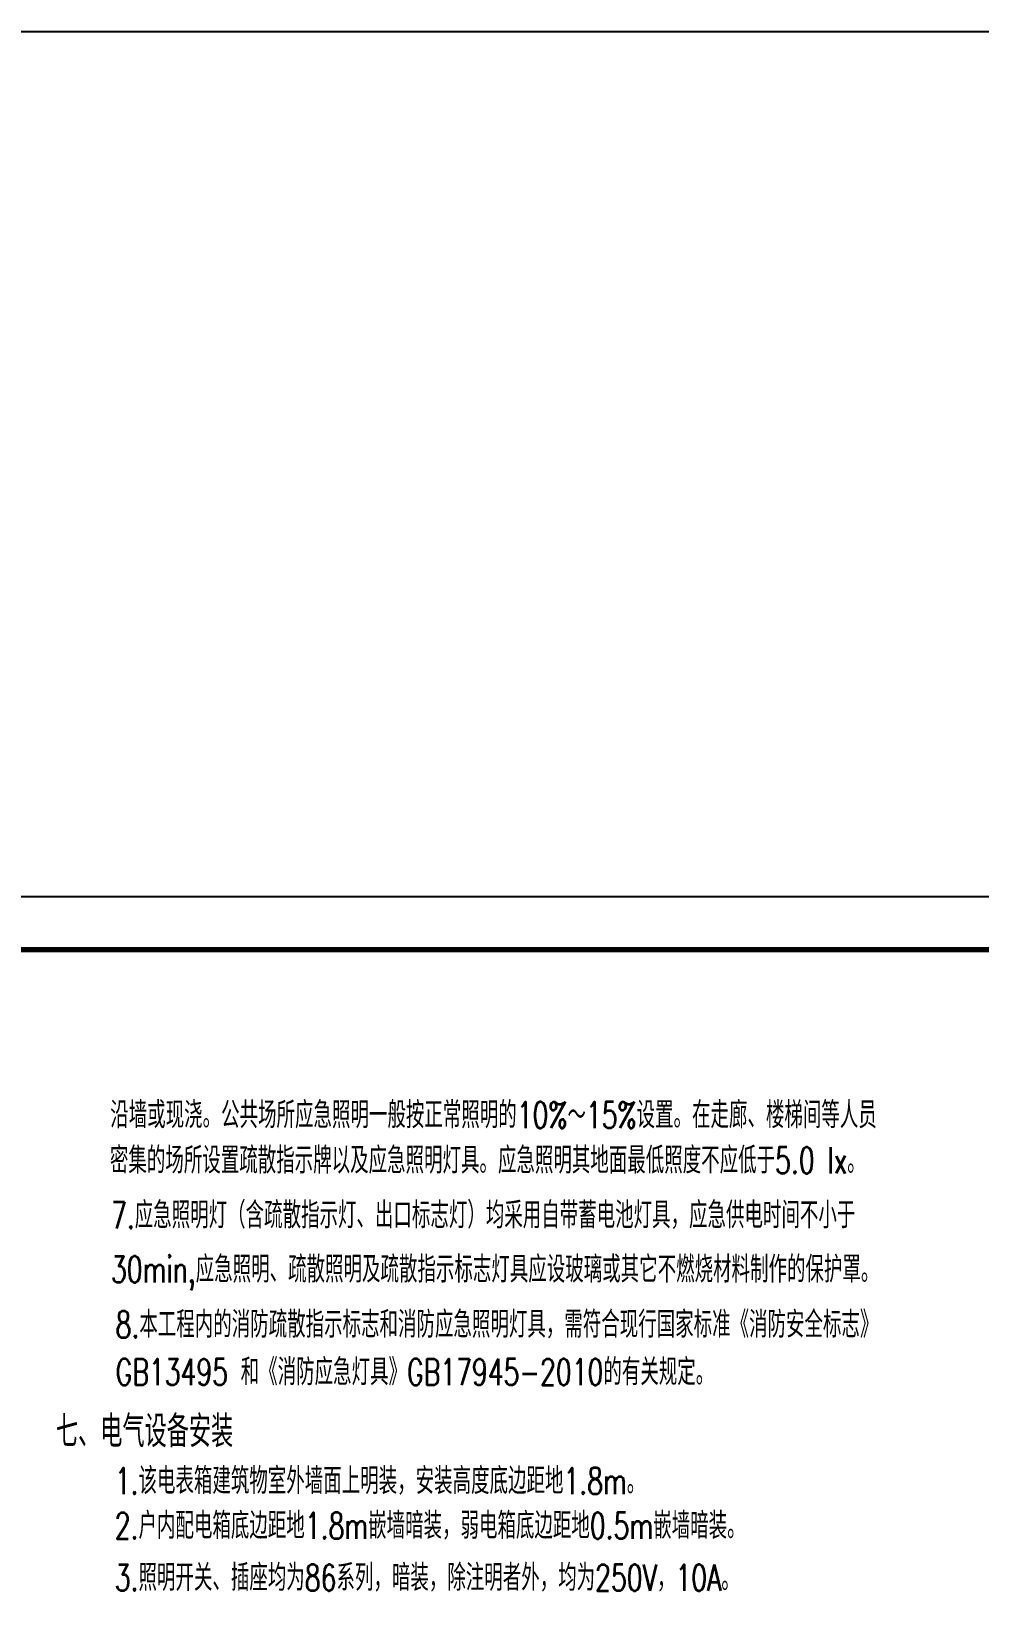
# Model space of a CAD drawing. Extents: x -137808 to 103746506, y -332957 to -111547.
# Drawn here: x -107298 to -89357, y -163270 to -133477 of the extents above; entities that cross this region are included whole.
import ezdxf

# ---------------------------------------------------------------- set-up
doc = ezdxf.new("R2010")
doc.units = 0
doc.header["$LTSCALE"] = 25
doc.header["$MEASUREMENT"] = 0
doc.linetypes.add('CONTINOUS', pattern=[0])
doc.layers.get('0').update_dxf_attribs({"linetype": 'CONTINUOUS'})
doc.layers.add('PUB_TITLE', color=4, linetype='CONTINUOUS')
doc.layers.add('TS', color=4, linetype='CONTINUOUS')
doc.styles.add('C3', font='romans.shx', dxfattribs={"width": 0.7, "bigfont": 'hztxt.shx'})

msp = doc.modelspace()

# ---------------------------------------------------------------- linework, layer by layer
at = {"color": 1}
msp.add_lwpolyline([(-137808, -133477), (264280, -133477), (264280, -332957), (-137808, -332957)], close=True, dxfattribs=at)
at = {"layer": 'PUB_TITLE'}
msp.add_lwpolyline([(-126046, -191866), (-66646, -191866), (-66646, -149866), (-126046, -149866)], close=True, dxfattribs=at)
msp.add_lwpolyline([(-126046, -191866), (-66646, -191866), (-66646, -149866), (-126046, -149866)], close=True, dxfattribs=at)
at = {"layer": 'PUB_TITLE', "const_width": 100}
msp.add_lwpolyline([(-123546, -190866), (-67646, -190866), (-67646, -150866), (-123546, -150866)], close=True, dxfattribs=at)
msp.add_lwpolyline([(-123546, -190866), (-67646, -190866), (-67646, -150866), (-123546, -150866)], close=True, dxfattribs=at)

# ---------------------------------------------------------------- texts
at = {"layer": 'TS', "linetype": 'CONTINOUS', "style": 'C3', "width": 0.7}
for s, p in [('沿墙或现浇。公共场所应急照明一般按正常照明的10%～15%设置。在走廊、楼梯间等人员', (-105805, -154248)), ('密集的场所设置疏散指示牌以及应急照明灯具。应急照明其地面最低照度不应低于5.0 lx。', (-105811, -155107)), ('7.应急照明灯（含疏散指示灯、出口标志灯）均采用自带蓄电池灯具，应急供电时间不小于', (-105791, -156145, 0)), ('30min,应急照明、疏散照明及疏散指示标志灯具应设玻璃或其它不燃烧材料制作的保护罩。', (-105791, -157172, 0)), ('8.本工程内的消防疏散指示标志和消防应急照明灯具，需符合现行国家标准《消防安全标志》', (-105704, -158216)), ('GB13495 和《消防应急灯具》GB17945-2010的有关规定。  ', (-105704, -159116)), ('1.该电表箱建筑物室外墙面上明装，安装高度底边距地1.8m。', (-105720, -161178)), ('2.户内配电箱底边距地1.8m嵌墙暗装，弱电箱底边距地0.5m嵌墙暗装。', (-105720, -162026)), ('3.照明开关、插座均为86系列，暗装，除注明者外，均为250V，10A。', (-105720, -163010))]:
    msp.add_text(s, height=500, dxfattribs=at).set_placement(p)
at = {"layer": 'TS', "color": 3, "linetype": 'CONTINOUS', "style": 'C3', "width": 0.7}
msp.add_text('七、电气设备安装', height=600, dxfattribs=at).set_placement((-106835, -160290))

doc.saveas('drawing.dxf')
